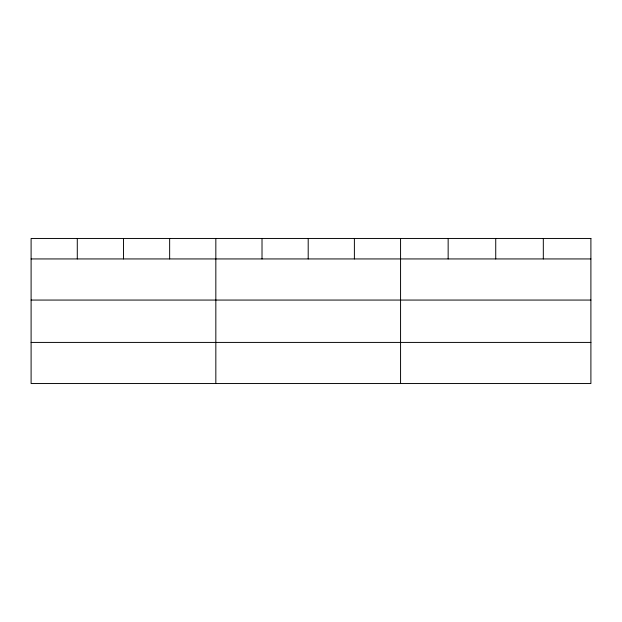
<?xml version="1.0" encoding="UTF-8"?>
<svg xmlns="http://www.w3.org/2000/svg" width="622" height="622" viewBox="0 0 622 622"><rect width="100%" height="100%" fill="white"/><g stroke="black" fill="none" stroke-linecap="round" stroke-linejoin="round"><path stroke-width="0.93" d="M31.1 258.939L590.9 258.939M31.1 300.061L590.9 300.061M31.1 342.419L590.9 342.419M543.317 238.459L543.317 258.939M495.734 238.459L495.734 258.939M448.151 238.459L448.151 258.939M400.568 238.459L400.568 383.541M354.385 238.459L354.385 258.939M308.201 238.459L308.201 258.939M262.017 238.459L262.017 258.939M215.834 238.459L215.834 383.541M169.65 238.459L169.65 258.939M123.467 238.459L123.467 258.939M77.284 238.459L77.284 258.939M590.9 238.459L31.1 238.459L31.1 383.541L590.9 383.541L590.9 238.459"/></g></svg>
